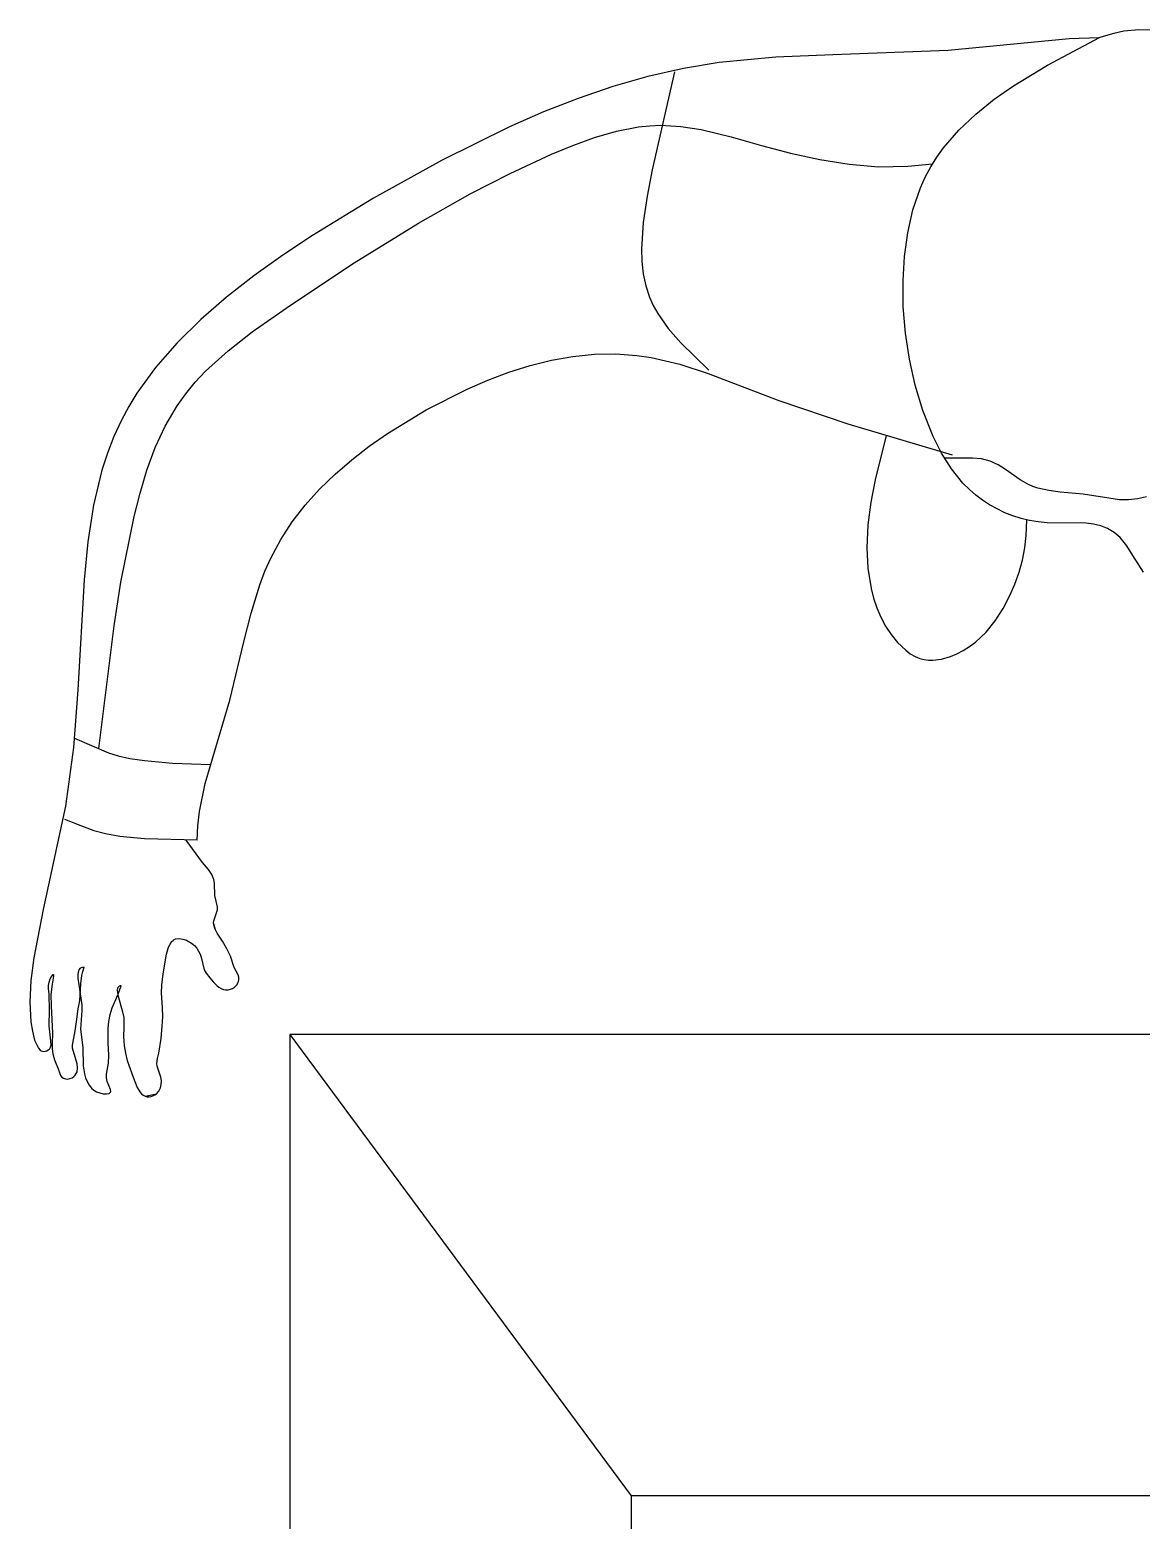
# Model space of a CAD drawing. Header units: metres. Extents: x 151 to 270, y 180 to 223.
# Drawn here: x 171.0509 to 171.3165, y 209.1448 to 209.5009 of the extents above; entities that cross this region are included whole.
import ezdxf

# ---------------------------------------------------------------- set-up
doc = ezdxf.new("R2010")
doc.units = ezdxf.units.M
doc.layers.add('1-AREA DE PRODUCCION', color=7, linetype='Continuous')

msp = doc.modelspace()

# ---------------------------------------------------------------- linework, layer by layer
at = {"layer": '1-AREA DE PRODUCCION', "color": 0, "lineweight": -2}
for p, q in [((171.29929, 209.49877), (171.27032, 209.49601)), ((171.29929, 209.49877), (171.27032, 209.49601)), ((171.29406, 209.49247), (171.30653, 209.49908)), ((171.29406, 209.49247), (171.30653, 209.49908)), ((171.30652, 209.49906), (171.29929, 209.49877)), ((171.30652, 209.49906), (171.29929, 209.49877)), ((171.30992, 209.50008), (171.30625, 209.49902)), ((171.30992, 209.50008), (171.30625, 209.49902)), ((171.31238, 209.5006), (171.30992, 209.50008)), ((171.31238, 209.5006), (171.30992, 209.50008)), ((171.31596, 209.50094), (171.31238, 209.5006)), ((171.31596, 209.50094), (171.31238, 209.5006)), ((171.31958, 209.50088), (171.31596, 209.50094)), ((171.31958, 209.50088), (171.31596, 209.50094)), ((171.2428, 209.49494), (171.22913, 209.49439)), ((171.2428, 209.49494), (171.22913, 209.49439)), ((171.27032, 209.49601), (171.2428, 209.49494)), ((171.27032, 209.49601), (171.2428, 209.49494)), ((171.20706, 209.49168), (171.19858, 209.48975)), ((171.20706, 209.49168), (171.19858, 209.48975)), ((171.21565, 209.49311), (171.20706, 209.49168)), ((171.21565, 209.49311), (171.20706, 209.49168)), ((171.22913, 209.49439), (171.21565, 209.49311)), ((171.22913, 209.49439), (171.21565, 209.49311)), ((171.28595, 209.48755), (171.29406, 209.49247)), ((171.28595, 209.48755), (171.29406, 209.49247)), ((171.19858, 209.48975), (171.1902, 209.48736)), ((171.19858, 209.48975), (171.1902, 209.48736)), ((171.20498, 209.49086), (171.19964, 209.46748)), ((171.20498, 209.49086), (171.19964, 209.46748)), ((171.28133, 209.48433), (171.28595, 209.48755)), ((171.28133, 209.48433), (171.28595, 209.48755)), ((171.18191, 209.48455), (171.17367, 209.48135)), ((171.18191, 209.48455), (171.17367, 209.48135)), ((171.1902, 209.48736), (171.18191, 209.48455)), ((171.1902, 209.48736), (171.18191, 209.48455)), ((171.27694, 209.4808), (171.28133, 209.48433)), ((171.27694, 209.4808), (171.28133, 209.48433)), ((171.17367, 209.48135), (171.1655, 209.47779)), ((171.17367, 209.48135), (171.1655, 209.47779)), ((171.27287, 209.47696), (171.27694, 209.4808)), ((171.27287, 209.47696), (171.27694, 209.4808)), ((171.1655, 209.47779), (171.14925, 209.46974)), ((171.1655, 209.47779), (171.14925, 209.46974)), ((171.1911, 209.47672), (171.19638, 209.47774)), ((171.1911, 209.47672), (171.19638, 209.47774)), ((171.19638, 209.47774), (171.19903, 209.47802)), ((171.19638, 209.47774), (171.19903, 209.47802)), ((171.19903, 209.47802), (171.20168, 209.47813)), ((171.19903, 209.47802), (171.20168, 209.47813)), ((171.20168, 209.47813), (171.20649, 209.47786)), ((171.20168, 209.47813), (171.20649, 209.47786)), ((171.20649, 209.47786), (171.2113, 209.4771)), ((171.20649, 209.47786), (171.2113, 209.4771)), ((171.2113, 209.4771), (171.21852, 209.47536)), ((171.2113, 209.4771), (171.21852, 209.47536)), ((171.26925, 209.47277), (171.27287, 209.47696)), ((171.26925, 209.47277), (171.27287, 209.47696)), ((171.17555, 209.47119), (171.18066, 209.47331)), ((171.17555, 209.47119), (171.18066, 209.47331)), ((171.18066, 209.47331), (171.18585, 209.4752)), ((171.18066, 209.47331), (171.18585, 209.4752)), ((171.18585, 209.4752), (171.1911, 209.47672)), ((171.18585, 209.4752), (171.1911, 209.47672)), ((171.21852, 209.47536), (171.22575, 209.47332)), ((171.21852, 209.47536), (171.22575, 209.47332)), ((171.22575, 209.47332), (171.23271, 209.47148)), ((171.22575, 209.47332), (171.23271, 209.47148)), ((171.14925, 209.46974), (171.13304, 209.46068)), ((171.14925, 209.46974), (171.13304, 209.46068)), ((171.16569, 209.46664), (171.17555, 209.47119)), ((171.16569, 209.46664), (171.17555, 209.47119)), ((171.23271, 209.47148), (171.23968, 209.46995)), ((171.23271, 209.47148), (171.23968, 209.46995)), ((171.23968, 209.46995), (171.24667, 209.46883)), ((171.23968, 209.46995), (171.24667, 209.46883)), ((171.26619, 209.46821), (171.26765, 209.47054)), ((171.26619, 209.46821), (171.26765, 209.47054)), ((171.26765, 209.47054), (171.26925, 209.47277)), ((171.26765, 209.47054), (171.26925, 209.47277)), ((171.15614, 209.46176), (171.16569, 209.46664)), ((171.15614, 209.46176), (171.16569, 209.46664)), ((171.19964, 209.46748), (171.19838, 209.4612)), ((171.19964, 209.46748), (171.19838, 209.4612)), ((171.24667, 209.46883), (171.25368, 209.46824)), ((171.24667, 209.46883), (171.25368, 209.46824)), ((171.25368, 209.46824), (171.26069, 209.46833)), ((171.25368, 209.46824), (171.26069, 209.46833)), ((171.26069, 209.46833), (171.26663, 209.46894)), ((171.26069, 209.46833), (171.26663, 209.46894)), ((171.26489, 209.46576), (171.26619, 209.46821)), ((171.26489, 209.46576), (171.26619, 209.46821)), ((171.26194, 209.45793), (171.26376, 209.46322)), ((171.26194, 209.45793), (171.26376, 209.46322)), ((171.26376, 209.46322), (171.26489, 209.46576)), ((171.26376, 209.46322), (171.26489, 209.46576)), ((171.13304, 209.46068), (171.11844, 209.4518)), ((171.13304, 209.46068), (171.11844, 209.4518)), ((171.14377, 209.45477), (171.15614, 209.46176)), ((171.14377, 209.45477), (171.15614, 209.46176)), ((171.19838, 209.4612), (171.19742, 209.45487)), ((171.19838, 209.4612), (171.19742, 209.45487)), ((171.26069, 209.4524), (171.26194, 209.45793)), ((171.26069, 209.4524), (171.26194, 209.45793)), ((171.12841, 209.44525), (171.14377, 209.45477)), ((171.12841, 209.44525), (171.14377, 209.45477)), ((171.19742, 209.45487), (171.19703, 209.44864)), ((171.19742, 209.45487), (171.19703, 209.44864)), ((171.25992, 209.44676), (171.26069, 209.4524)), ((171.25992, 209.44676), (171.26069, 209.4524)), ((171.11844, 209.4518), (171.11133, 209.44709)), ((171.11844, 209.4518), (171.11133, 209.44709)), ((171.19703, 209.44864), (171.19712, 209.4456)), ((171.19703, 209.44864), (171.19712, 209.4456)), ((171.11133, 209.44709), (171.10444, 209.44218)), ((171.11133, 209.44709), (171.10444, 209.44218)), ((171.11314, 209.43512), (171.12841, 209.44525)), ((171.11314, 209.43512), (171.12841, 209.44525)), ((171.19712, 209.4456), (171.19746, 209.44264)), ((171.19712, 209.4456), (171.19746, 209.44264)), ((171.25957, 209.44108), (171.25992, 209.44676)), ((171.25957, 209.44108), (171.25992, 209.44676)), ((171.10444, 209.44218), (171.09788, 209.43706)), ((171.10444, 209.44218), (171.09788, 209.43706)), ((171.19746, 209.44264), (171.19807, 209.43977)), ((171.19746, 209.44264), (171.19807, 209.43977)), ((171.19807, 209.43977), (171.19899, 209.43702)), ((171.19807, 209.43977), (171.19899, 209.43702)), ((171.25963, 209.43472), (171.25957, 209.44108)), ((171.25963, 209.43472), (171.25957, 209.44108)), ((171.09788, 209.43706), (171.09172, 209.4317)), ((171.09788, 209.43706), (171.09172, 209.4317)), ((171.10404, 209.42877), (171.11314, 209.43512)), ((171.10404, 209.42877), (171.11314, 209.43512)), ((171.19899, 209.43702), (171.19987, 209.43507)), ((171.19899, 209.43702), (171.19987, 209.43507)), ((171.19987, 209.43507), (171.20093, 209.43319)), ((171.19987, 209.43507), (171.20093, 209.43319)), ((171.26013, 209.42844), (171.25963, 209.43472)), ((171.26013, 209.42844), (171.25963, 209.43472)), ((171.09172, 209.4317), (171.08604, 209.42611)), ((171.09172, 209.4317), (171.08604, 209.42611)), ((171.20093, 209.43319), (171.20346, 209.4296)), ((171.20093, 209.43319), (171.20346, 209.4296)), ((171.09824, 209.42424), (171.10404, 209.42877)), ((171.09824, 209.42424), (171.10404, 209.42877)), ((171.20346, 209.4296), (171.20644, 209.42618)), ((171.20346, 209.4296), (171.20644, 209.42618)), ((171.26108, 209.42222), (171.26013, 209.42844)), ((171.26108, 209.42222), (171.26013, 209.42844)), ((171.08604, 209.42611), (171.08093, 209.42025)), ((171.08604, 209.42611), (171.08093, 209.42025)), ((171.09288, 209.41936), (171.09824, 209.42424)), ((171.09288, 209.41936), (171.09824, 209.42424)), ((171.18068, 209.4229), (171.18579, 209.42341)), ((171.18068, 209.4229), (171.18579, 209.42341)), ((171.18579, 209.42341), (171.19089, 209.42351)), ((171.18579, 209.42341), (171.19089, 209.42351)), ((171.19089, 209.42351), (171.19595, 209.42314)), ((171.19089, 209.42351), (171.19595, 209.42314)), ((171.20644, 209.42618), (171.21312, 209.41962)), ((171.20644, 209.42618), (171.21312, 209.41962)), ((171.08093, 209.42025), (171.07647, 209.4141)), ((171.08093, 209.42025), (171.07647, 209.4141)), ((171.16538, 209.41914), (171.17046, 209.42073)), ((171.16538, 209.41914), (171.17046, 209.42073)), ((171.17046, 209.42073), (171.17556, 209.42199)), ((171.17046, 209.42073), (171.17556, 209.42199)), ((171.17556, 209.42199), (171.18068, 209.4229)), ((171.17556, 209.42199), (171.18068, 209.4229)), ((171.19595, 209.42314), (171.19939, 209.42262)), ((171.19595, 209.42314), (171.19939, 209.42262)), ((171.19939, 209.42262), (171.20622, 209.42102)), ((171.19939, 209.42262), (171.20622, 209.42102)), ((171.20622, 209.42102), (171.213, 209.41884)), ((171.20622, 209.42102), (171.213, 209.41884)), ((171.26249, 209.41607), (171.26108, 209.42222)), ((171.26249, 209.41607), (171.26108, 209.42222)), ((171.08812, 209.414), (171.09041, 209.41675)), ((171.08812, 209.414), (171.09041, 209.41675)), ((171.09041, 209.41675), (171.09288, 209.41936)), ((171.09041, 209.41675), (171.09288, 209.41936)), ((171.15536, 209.4151), (171.16035, 209.41725)), ((171.15536, 209.4151), (171.16035, 209.41725)), ((171.16035, 209.41725), (171.16538, 209.41914)), ((171.16035, 209.41725), (171.16538, 209.41914)), ((171.213, 209.41884), (171.22986, 209.41239)), ((171.213, 209.41884), (171.22986, 209.41239)), ((171.07647, 209.4141), (171.07452, 209.41093)), ((171.07647, 209.4141), (171.07452, 209.41093)), ((171.08604, 209.41111), (171.08812, 209.414)), ((171.08604, 209.41111), (171.08812, 209.414)), ((171.14561, 209.41013), (171.15536, 209.4151)), ((171.14561, 209.41013), (171.15536, 209.4151)), ((171.26434, 209.40998), (171.26249, 209.41607)), ((171.26434, 209.40998), (171.26249, 209.41607)), ((171.07452, 209.41093), (171.07275, 209.40767)), ((171.07452, 209.41093), (171.07275, 209.40767)), ((171.0832, 209.40627), (171.08604, 209.41111)), ((171.0832, 209.40627), (171.08604, 209.41111)), ((171.13639, 209.40451), (171.14561, 209.41013)), ((171.13639, 209.40451), (171.14561, 209.41013)), ((171.22986, 209.41239), (171.24641, 209.40676)), ((171.22986, 209.41239), (171.24641, 209.40676)), ((171.2668, 209.40373), (171.26434, 209.40998)), ((171.2668, 209.40373), (171.26434, 209.40998)), ((171.07275, 209.40767), (171.07096, 209.40379)), ((171.07275, 209.40767), (171.07096, 209.40379)), ((171.08084, 209.40112), (171.0832, 209.40627)), ((171.08084, 209.40112), (171.0832, 209.40627)), ((171.24641, 209.40676), (171.27134, 209.39936)), ((171.24641, 209.40676), (171.27134, 209.39936)), ((171.07096, 209.40379), (171.06941, 209.39982)), ((171.07096, 209.40379), (171.06941, 209.39982)), ((171.132, 209.40145), (171.13639, 209.40451)), ((171.132, 209.40145), (171.13639, 209.40451)), ((171.25552, 209.404), (171.25292, 209.39342)), ((171.25552, 209.404), (171.25292, 209.39342)), ((171.2688, 209.39975), (171.2668, 209.40373)), ((171.2688, 209.39975), (171.2668, 209.40373)), ((171.06941, 209.39982), (171.0681, 209.39574)), ((171.06941, 209.39982), (171.0681, 209.39574)), ((171.07886, 209.39575), (171.08084, 209.40112)), ((171.07886, 209.39575), (171.08084, 209.40112)), ((171.12781, 209.39821), (171.132, 209.40145)), ((171.12781, 209.39821), (171.132, 209.40145)), ((171.27114, 209.39601), (171.2688, 209.39975)), ((171.27114, 209.39601), (171.2688, 209.39975)), ((171.27617, 209.39858), (171.26948, 209.39859)), ((171.27617, 209.39858), (171.26948, 209.39859)), ((171.27834, 209.39839), (171.27617, 209.39858)), ((171.27834, 209.39839), (171.27617, 209.39858)), ((171.2804, 209.39789), (171.27834, 209.39839)), ((171.2804, 209.39789), (171.27834, 209.39839)), ((171.0681, 209.39574), (171.06608, 209.38732)), ((171.0681, 209.39574), (171.06608, 209.38732)), ((171.07722, 209.39023), (171.07886, 209.39575)), ((171.07722, 209.39023), (171.07886, 209.39575)), ((171.12384, 209.39478), (171.12781, 209.39821)), ((171.12384, 209.39478), (171.12781, 209.39821)), ((171.27389, 209.39262), (171.27114, 209.39601)), ((171.27389, 209.39262), (171.27114, 209.39601)), ((171.28227, 209.39703), (171.2804, 209.39789)), ((171.28227, 209.39703), (171.2804, 209.39789)), ((171.28405, 209.39589), (171.28227, 209.39703)), ((171.28405, 209.39589), (171.28227, 209.39703)), ((171.28754, 209.39341), (171.28405, 209.39589)), ((171.28754, 209.39341), (171.28405, 209.39589)), ((171.12012, 209.39116), (171.12384, 209.39478)), ((171.12012, 209.39116), (171.12384, 209.39478)), ((171.25292, 209.39342), (171.25187, 209.38807)), ((171.25292, 209.39342), (171.25187, 209.38807)), ((171.27543, 209.39107), (171.27389, 209.39262)), ((171.27543, 209.39107), (171.27389, 209.39262)), ((171.28936, 209.39235), (171.28754, 209.39341)), ((171.28936, 209.39235), (171.28754, 209.39341)), ((171.29057, 209.39182), (171.28936, 209.39235)), ((171.29057, 209.39182), (171.28936, 209.39235)), ((171.29182, 209.3914), (171.29057, 209.39182)), ((171.29182, 209.3914), (171.29057, 209.39182)), ((171.29442, 209.39083), (171.29182, 209.3914)), ((171.29442, 209.39083), (171.29182, 209.3914)), ((171.0758, 209.38464), (171.07722, 209.39023)), ((171.0758, 209.38464), (171.07722, 209.39023)), ((171.11669, 209.38735), (171.12012, 209.39116)), ((171.11669, 209.38735), (171.12012, 209.39116)), ((171.25187, 209.38807), (171.25115, 209.38267)), ((171.25187, 209.38807), (171.25115, 209.38267)), ((171.27695, 209.38975), (171.27543, 209.39107)), ((171.27695, 209.38975), (171.27543, 209.39107)), ((171.27856, 209.38853), (171.27695, 209.38975)), ((171.27856, 209.38853), (171.27695, 209.38975)), ((171.28026, 209.38743), (171.27856, 209.38853)), ((171.28026, 209.38743), (171.27856, 209.38853)), ((171.29711, 209.3905), (171.29442, 209.39083)), ((171.29711, 209.3905), (171.29442, 209.39083)), ((171.3026, 209.38996), (171.29711, 209.3905)), ((171.3026, 209.38996), (171.29711, 209.3905)), ((171.3113, 209.38866), (171.3026, 209.38996)), ((171.3113, 209.38866), (171.3026, 209.38996)), ((171.31344, 209.38864), (171.3113, 209.38866)), ((171.31344, 209.38864), (171.3113, 209.38866)), ((171.31562, 209.38888), (171.31344, 209.38864)), ((171.31562, 209.38888), (171.31344, 209.38864)), ((171.3178, 209.38933), (171.31562, 209.38888)), ((171.3178, 209.38933), (171.31562, 209.38888)), ((171.06608, 209.38732), (171.06472, 209.37856)), ((171.06608, 209.38732), (171.06472, 209.37856)), ((171.07265, 209.369), (171.0758, 209.38464)), ((171.07265, 209.369), (171.0758, 209.38464)), ((171.11358, 209.38334), (171.11669, 209.38735)), ((171.11358, 209.38334), (171.11669, 209.38735)), ((171.28389, 209.38556), (171.28026, 209.38743)), ((171.28389, 209.38556), (171.28026, 209.38743)), ((171.28581, 209.38482), (171.28389, 209.38556)), ((171.28581, 209.38482), (171.28389, 209.38556)), ((171.28778, 209.3842), (171.28581, 209.38482)), ((171.28778, 209.3842), (171.28581, 209.38482)), ((171.28981, 209.38371), (171.28778, 209.3842)), ((171.28981, 209.38371), (171.28778, 209.3842)), ((171.11083, 209.37913), (171.11358, 209.38334)), ((171.11083, 209.37913), (171.11358, 209.38334)), ((171.25115, 209.38267), (171.25089, 209.37717)), ((171.25115, 209.38267), (171.25089, 209.37717)), ((171.28902, 209.38008), (171.28914, 209.38385)), ((171.28902, 209.38008), (171.28914, 209.38385)), ((171.29188, 209.38337), (171.28981, 209.38371)), ((171.29188, 209.38337), (171.28981, 209.38371)), ((171.29399, 209.38317), (171.29188, 209.38337)), ((171.29399, 209.38317), (171.29188, 209.38337)), ((171.30335, 209.38305), (171.29399, 209.38317)), ((171.30335, 209.38305), (171.29399, 209.38317)), ((171.30513, 209.38283), (171.30335, 209.38305)), ((171.30513, 209.38283), (171.30335, 209.38305)), ((171.30684, 209.38242), (171.30513, 209.38283)), ((171.30684, 209.38242), (171.30513, 209.38283)), ((171.30847, 209.38179), (171.30684, 209.38242)), ((171.30847, 209.38179), (171.30684, 209.38242)), ((171.31001, 209.38086), (171.30847, 209.38179)), ((171.31001, 209.38086), (171.30847, 209.38179)), ((171.31144, 209.37961), (171.31001, 209.38086)), ((171.31144, 209.37961), (171.31001, 209.38086)), ((171.06472, 209.37856), (171.06383, 209.36949)), ((171.06472, 209.37856), (171.06383, 209.36949)), ((171.10846, 209.37471), (171.11083, 209.37913)), ((171.10846, 209.37471), (171.11083, 209.37913)), ((171.25089, 209.37717), (171.25114, 209.3723)), ((171.25089, 209.37717), (171.25114, 209.3723)), ((171.2881, 209.37422), (171.28868, 209.37714)), ((171.2881, 209.37422), (171.28868, 209.37714)), ((171.28868, 209.37714), (171.28902, 209.38008)), ((171.28868, 209.37714), (171.28902, 209.38008)), ((171.31303, 209.37762), (171.31144, 209.37961)), ((171.31303, 209.37762), (171.31144, 209.37961)), ((171.31446, 209.37537), (171.31303, 209.37762)), ((171.31446, 209.37537), (171.31303, 209.37762)), ((171.10706, 209.37155), (171.10846, 209.37471)), ((171.10706, 209.37155), (171.10846, 209.37471)), ((171.2873, 209.37134), (171.2881, 209.37422)), ((171.2873, 209.37134), (171.2881, 209.37422)), ((171.31703, 209.37132), (171.31446, 209.37537)), ((171.31703, 209.37132), (171.31446, 209.37537)), ((171.10583, 209.3683), (171.10706, 209.37155)), ((171.10583, 209.3683), (171.10706, 209.37155)), ((171.25114, 209.3723), (171.25192, 209.36747)), ((171.25114, 209.3723), (171.25192, 209.36747)), ((171.28629, 209.36851), (171.2873, 209.37134)), ((171.28629, 209.36851), (171.2873, 209.37134)), ((171.06383, 209.36949), (171.06237, 209.3432)), ((171.06383, 209.36949), (171.06237, 209.3432)), ((171.07102, 209.35856), (171.07265, 209.369)), ((171.07102, 209.35856), (171.07265, 209.369)), ((171.10377, 209.36158), (171.10583, 209.3683)), ((171.10377, 209.36158), (171.10583, 209.3683)), ((171.25192, 209.36747), (171.25253, 209.36511)), ((171.25192, 209.36747), (171.25253, 209.36511)), ((171.28509, 209.36575), (171.28629, 209.36851)), ((171.28509, 209.36575), (171.28629, 209.36851)), ((171.25253, 209.36511), (171.2533, 209.36282)), ((171.25253, 209.36511), (171.2533, 209.36282)), ((171.2533, 209.36282), (171.25426, 209.3606)), ((171.2533, 209.36282), (171.25426, 209.3606)), ((171.28349, 209.36264), (171.28509, 209.36575)), ((171.28349, 209.36264), (171.28509, 209.36575)), ((171.10204, 209.35468), (171.10377, 209.36158)), ((171.10204, 209.35468), (171.10377, 209.36158)), ((171.25426, 209.3606), (171.25539, 209.35847)), ((171.25426, 209.3606), (171.25539, 209.35847)), ((171.27942, 209.357), (171.28161, 209.3597)), ((171.27942, 209.357), (171.28161, 209.3597)), ((171.28161, 209.3597), (171.28349, 209.36264)), ((171.28161, 209.3597), (171.28349, 209.36264)), ((171.06737, 209.32922), (171.07102, 209.35856)), ((171.06737, 209.32922), (171.07102, 209.35856)), ((171.25539, 209.35847), (171.25673, 209.35645)), ((171.25539, 209.35847), (171.25673, 209.35645)), ((171.25673, 209.35645), (171.25827, 209.35457)), ((171.25673, 209.35645), (171.25827, 209.35457)), ((171.27688, 209.35461), (171.27942, 209.357)), ((171.27688, 209.35461), (171.27942, 209.357)), ((171.09863, 209.34073), (171.10204, 209.35468)), ((171.09863, 209.34073), (171.10204, 209.35468)), ((171.25827, 209.35457), (171.26022, 209.35268)), ((171.25827, 209.35457), (171.26022, 209.35268)), ((171.26022, 209.35268), (171.26129, 209.35187)), ((171.26022, 209.35268), (171.26129, 209.35187)), ((171.27246, 209.35185), (171.27394, 209.35261)), ((171.27246, 209.35185), (171.27394, 209.35261)), ((171.27394, 209.35261), (171.27546, 209.35356)), ((171.27394, 209.35261), (171.27546, 209.35356)), ((171.27546, 209.35356), (171.27688, 209.35461)), ((171.27546, 209.35356), (171.27688, 209.35461)), ((171.26129, 209.35187), (171.26243, 209.35121)), ((171.26129, 209.35187), (171.26243, 209.35121)), ((171.26243, 209.35121), (171.26362, 209.35073)), ((171.26243, 209.35121), (171.26362, 209.35073)), ((171.26362, 209.35073), (171.26461, 209.35048)), ((171.26362, 209.35073), (171.26461, 209.35048)), ((171.26461, 209.35048), (171.26563, 209.35035)), ((171.26461, 209.35048), (171.26563, 209.35035)), ((171.26563, 209.35035), (171.26668, 209.35033)), ((171.26563, 209.35035), (171.26668, 209.35033)), ((171.26668, 209.35033), (171.2688, 209.3506)), ((171.26668, 209.35033), (171.2688, 209.3506)), ((171.2688, 209.3506), (171.27091, 209.35121)), ((171.2688, 209.3506), (171.27091, 209.35121)), ((171.27091, 209.35121), (171.27246, 209.35185)), ((171.27091, 209.35121), (171.27246, 209.35185)), ((171.06237, 209.3432), (171.06131, 209.32946)), ((171.06237, 209.3432), (171.06131, 209.32946)), ((171.09277, 209.32087), (171.09863, 209.34073)), ((171.09277, 209.32087), (171.09863, 209.34073)), ((171.06154, 209.33171), (171.06964, 209.32822)), ((171.06154, 209.33171), (171.06964, 209.32822)), ((171.06131, 209.32946), (171.05941, 209.31545)), ((171.06131, 209.32946), (171.05941, 209.31545)), ((171.06964, 209.32822), (171.07198, 209.3275)), ((171.06964, 209.32822), (171.07198, 209.3275)), ((171.07198, 209.3275), (171.0748, 209.32686)), ((171.07198, 209.3275), (171.0748, 209.32686)), ((171.0748, 209.32686), (171.07824, 209.32632)), ((171.0748, 209.32686), (171.07824, 209.32632)), ((171.07824, 209.32632), (171.08495, 209.32573)), ((171.07824, 209.32632), (171.08495, 209.32573)), ((171.08495, 209.32573), (171.09401, 209.32543)), ((171.08495, 209.32573), (171.09401, 209.32543)), ((171.09142, 209.31418), (171.09277, 209.32087)), ((171.09142, 209.31418), (171.09277, 209.32087)), ((171.05941, 209.31545), (171.05405, 209.29077)), ((171.05941, 209.31545), (171.05405, 209.29077)), ((171.09101, 209.31077), (171.09142, 209.31418)), ((171.09101, 209.31077), (171.09142, 209.31418)), ((171.05915, 209.31235), (171.06382, 209.31047)), ((171.05915, 209.31235), (171.06382, 209.31047)), ((171.06382, 209.31047), (171.06617, 209.30963)), ((171.06382, 209.31047), (171.06617, 209.30963)), ((171.06617, 209.30963), (171.06892, 209.30889)), ((171.06617, 209.30963), (171.06892, 209.30889)), ((171.09083, 209.30732), (171.09101, 209.31077)), ((171.09083, 209.30732), (171.09101, 209.31077)), ((171.06892, 209.30889), (171.07236, 209.3083)), ((171.06892, 209.30889), (171.07236, 209.3083)), ((171.07236, 209.3083), (171.07824, 209.30774)), ((171.07236, 209.3083), (171.07824, 209.30774)), ((171.07824, 209.30774), (171.09093, 209.30741)), ((171.07824, 209.30774), (171.09093, 209.30741)), ((171.09212, 209.30195), (171.08823, 209.30735)), ((171.09212, 209.30195), (171.08823, 209.30735)), ((171.09357, 209.30033), (171.09212, 209.30195)), ((171.09357, 209.30033), (171.09212, 209.30195)), ((171.09439, 209.29913), (171.09357, 209.30033)), ((171.09439, 209.29913), (171.09357, 209.30033)), ((171.09486, 209.29789), (171.09439, 209.29913)), ((171.09486, 209.29789), (171.09439, 209.29913)), ((171.09501, 209.29701), (171.09486, 209.29789)), ((171.09501, 209.29701), (171.09486, 209.29789)), ((171.09512, 209.2941), (171.09501, 209.29701)), ((171.09512, 209.2941), (171.09501, 209.29701)), ((171.09572, 209.29136), (171.09512, 209.2941)), ((171.09572, 209.29136), (171.09512, 209.2941)), ((171.05405, 209.29077), (171.0518, 209.27918)), ((171.05405, 209.29077), (171.0518, 209.27918)), ((171.09478, 209.28754), (171.09482, 209.28804)), ((171.09478, 209.28754), (171.09482, 209.28804)), ((171.09482, 209.28804), (171.09571, 209.2907)), ((171.09482, 209.28804), (171.09571, 209.2907)), ((171.09571, 209.2907), (171.09572, 209.29136)), ((171.09571, 209.2907), (171.09572, 209.29136)), ((171.09483, 209.28705), (171.09478, 209.28754)), ((171.09483, 209.28705), (171.09478, 209.28754)), ((171.09522, 209.28587), (171.09482, 209.28731)), ((171.09522, 209.28587), (171.09482, 209.28731)), ((171.09513, 209.28606), (171.09483, 209.28705)), ((171.09513, 209.28606), (171.09483, 209.28705)), ((171.09565, 209.28508), (171.09513, 209.28606)), ((171.09565, 209.28508), (171.09513, 209.28606)), ((171.09688, 209.28318), (171.09565, 209.28508)), ((171.09688, 209.28318), (171.09565, 209.28508)), ((171.0835, 209.28007), (171.08401, 209.28175)), ((171.0835, 209.28007), (171.08401, 209.28175)), ((171.08401, 209.28175), (171.08437, 209.2825)), ((171.08401, 209.28175), (171.08437, 209.2825)), ((171.08437, 209.2825), (171.08483, 209.28312)), ((171.08437, 209.2825), (171.08483, 209.28312)), ((171.08483, 209.28312), (171.0851, 209.28337)), ((171.08483, 209.28312), (171.0851, 209.28337)), ((171.0851, 209.28337), (171.0854, 209.28356)), ((171.0851, 209.28337), (171.0854, 209.28356)), ((171.0854, 209.28356), (171.08576, 209.2837)), ((171.0854, 209.28356), (171.08576, 209.2837)), ((171.08576, 209.2837), (171.08656, 209.28381)), ((171.08576, 209.2837), (171.08656, 209.28381)), ((171.08656, 209.28381), (171.08744, 209.28369)), ((171.08656, 209.28381), (171.08744, 209.28369)), ((171.08744, 209.28369), (171.08832, 209.2834)), ((171.08744, 209.28369), (171.08832, 209.2834)), ((171.08832, 209.2834), (171.08954, 209.28271)), ((171.08832, 209.2834), (171.08954, 209.28271)), ((171.08954, 209.28271), (171.0902, 209.28215)), ((171.08954, 209.28271), (171.0902, 209.28215)), ((171.0902, 209.28215), (171.09075, 209.28152)), ((171.0902, 209.28215), (171.09075, 209.28152)), ((171.09075, 209.28152), (171.09119, 209.28083)), ((171.09075, 209.28152), (171.09119, 209.28083)), ((171.09785, 209.28153), (171.09688, 209.28318)), ((171.09785, 209.28153), (171.09688, 209.28318)), ((171.0988, 209.2796), (171.09785, 209.28153)), ((171.0988, 209.2796), (171.09785, 209.28153)), ((171.0518, 209.27918), (171.05111, 209.27375)), ((171.0518, 209.27918), (171.05111, 209.27375)), ((171.08274, 209.27536), (171.0835, 209.28007)), ((171.08274, 209.27536), (171.0835, 209.28007)), ((171.09119, 209.28083), (171.09154, 209.28009)), ((171.09119, 209.28083), (171.09154, 209.28009)), ((171.09154, 209.28009), (171.0918, 209.27932)), ((171.09154, 209.28009), (171.0918, 209.27932)), ((171.0918, 209.27932), (171.09257, 209.27634)), ((171.0918, 209.27932), (171.09257, 209.27634)), ((171.09974, 209.27691), (171.0988, 209.2796)), ((171.09974, 209.27691), (171.0988, 209.2796)), ((171.05111, 209.27375), (171.05086, 209.26863)), ((171.05111, 209.27375), (171.05086, 209.26863)), ((171.05546, 209.27337), (171.05575, 209.27417)), ((171.05546, 209.27337), (171.05575, 209.27417)), ((171.05575, 209.27417), (171.05611, 209.27483)), ((171.05575, 209.27417), (171.05611, 209.27483)), ((171.05611, 209.27483), (171.05644, 209.27521)), ((171.05611, 209.27483), (171.05644, 209.27521)), ((171.05655, 209.27482), (171.05622, 209.27287)), ((171.05655, 209.27482), (171.05622, 209.27287)), ((171.05644, 209.27521), (171.05645, 209.27522)), ((171.05644, 209.27521), (171.05645, 209.27522)), ((171.05645, 209.27522), (171.05647, 209.27522)), ((171.05645, 209.27522), (171.05647, 209.27522)), ((171.05647, 209.27522), (171.05649, 209.27521)), ((171.05647, 209.27522), (171.05649, 209.27521)), ((171.05649, 209.27521), (171.0565, 209.2752)), ((171.05649, 209.27521), (171.0565, 209.2752)), ((171.0565, 209.2752), (171.05652, 209.27519)), ((171.0565, 209.2752), (171.05652, 209.27519)), ((171.05652, 209.27519), (171.05653, 209.27515)), ((171.05652, 209.27519), (171.05653, 209.27515)), ((171.05653, 209.27515), (171.05655, 209.27482)), ((171.05653, 209.27515), (171.05655, 209.27482)), ((171.06231, 209.27531), (171.0623, 209.27437)), ((171.06231, 209.27531), (171.0623, 209.27437)), ((171.0623, 209.27437), (171.06327, 209.26798)), ((171.0623, 209.27437), (171.06327, 209.26798)), ((171.06248, 209.27607), (171.06231, 209.27531)), ((171.06248, 209.27607), (171.06231, 209.27531)), ((171.06264, 209.27638), (171.06248, 209.27607)), ((171.06264, 209.27638), (171.06248, 209.27607)), ((171.06285, 209.27662), (171.06264, 209.27638)), ((171.06285, 209.27662), (171.06264, 209.27638)), ((171.06313, 209.2768), (171.06285, 209.27662)), ((171.06313, 209.2768), (171.06285, 209.27662)), ((171.06306, 209.27296), (171.06328, 209.27497)), ((171.06306, 209.27296), (171.06328, 209.27497)), ((171.06347, 209.27691), (171.06313, 209.2768)), ((171.06347, 209.27691), (171.06313, 209.2768)), ((171.06328, 209.27497), (171.06352, 209.27596)), ((171.06328, 209.27497), (171.06352, 209.27596)), ((171.06388, 209.27693), (171.06347, 209.27691)), ((171.06388, 209.27693), (171.06347, 209.27691)), ((171.06352, 209.27596), (171.06388, 209.27693)), ((171.06352, 209.27596), (171.06388, 209.27693)), ((171.08239, 209.27266), (171.08274, 209.27536)), ((171.08239, 209.27266), (171.08274, 209.27536)), ((171.09257, 209.27634), (171.09301, 209.27553)), ((171.09257, 209.27634), (171.09301, 209.27553)), ((171.09301, 209.27553), (171.09386, 209.27441)), ((171.09301, 209.27553), (171.09386, 209.27441)), ((171.09386, 209.27441), (171.09467, 209.27348)), ((171.09386, 209.27441), (171.09467, 209.27348)), ((171.10063, 209.27515), (171.09974, 209.27691)), ((171.10063, 209.27515), (171.09974, 209.27691)), ((171.10081, 209.27456), (171.10063, 209.27515)), ((171.10081, 209.27456), (171.10063, 209.27515)), ((171.10076, 209.27358), (171.10084, 209.27397)), ((171.10076, 209.27358), (171.10084, 209.27397)), ((171.10084, 209.27397), (171.10081, 209.27456)), ((171.10084, 209.27397), (171.10081, 209.27456)), ((171.05535, 209.27262), (171.05546, 209.27337)), ((171.05535, 209.27262), (171.05546, 209.27337)), ((171.05535, 209.2719), (171.05535, 209.27262)), ((171.05535, 209.2719), (171.05535, 209.27262)), ((171.0555, 209.27049), (171.05535, 209.2719)), ((171.0555, 209.27049), (171.05535, 209.2719)), ((171.05559, 209.26667), (171.0555, 209.27049)), ((171.05559, 209.26667), (171.0555, 209.27049)), ((171.05622, 209.27287), (171.0559, 209.27043)), ((171.05622, 209.27287), (171.0559, 209.27043)), ((171.0559, 209.27043), (171.05594, 209.26772)), ((171.0559, 209.27043), (171.05594, 209.26772)), ((171.06279, 209.2689), (171.06306, 209.27296)), ((171.06279, 209.2689), (171.06306, 209.27296)), ((171.07058, 209.26726), (171.07198, 209.27048)), ((171.07058, 209.26726), (171.07198, 209.27048)), ((171.07182, 209.27192), (171.07175, 209.2714)), ((171.07182, 209.27192), (171.07175, 209.2714)), ((171.07175, 209.2714), (171.07196, 209.27002)), ((171.07175, 209.2714), (171.07196, 209.27002)), ((171.07191, 209.27212), (171.07182, 209.27192)), ((171.07191, 209.27212), (171.07182, 209.27192)), ((171.07204, 209.27229), (171.07191, 209.27212)), ((171.07204, 209.27229), (171.07191, 209.27212)), ((171.07198, 209.27048), (171.07273, 209.2725)), ((171.07198, 209.27048), (171.07273, 209.2725)), ((171.07222, 209.27241), (171.07204, 209.27229)), ((171.07222, 209.27241), (171.07204, 209.27229)), ((171.07245, 209.27248), (171.07222, 209.27241)), ((171.07245, 209.27248), (171.07222, 209.27241)), ((171.07273, 209.2725), (171.07245, 209.27248)), ((171.07273, 209.2725), (171.07245, 209.27248)), ((171.0823, 209.27083), (171.08239, 209.27266)), ((171.0823, 209.27083), (171.08239, 209.27266)), ((171.08257, 209.26729), (171.0823, 209.27083)), ((171.08257, 209.26729), (171.0823, 209.27083)), ((171.09467, 209.27348), (171.09556, 209.27258)), ((171.09467, 209.27348), (171.09556, 209.27258)), ((171.09556, 209.27258), (171.09604, 209.27219)), ((171.09556, 209.27258), (171.09604, 209.27219)), ((171.09604, 209.27219), (171.09657, 209.27187)), ((171.09604, 209.27219), (171.09657, 209.27187)), ((171.09657, 209.27187), (171.09713, 209.27166)), ((171.09657, 209.27187), (171.09713, 209.27166)), ((171.09713, 209.27166), (171.09767, 209.27157)), ((171.09713, 209.27166), (171.09767, 209.27157)), ((171.09767, 209.27157), (171.09823, 209.27158)), ((171.09767, 209.27157), (171.09823, 209.27158)), ((171.09823, 209.27158), (171.09879, 209.2717)), ((171.09823, 209.27158), (171.09879, 209.2717)), ((171.09879, 209.2717), (171.09932, 209.27191)), ((171.09879, 209.2717), (171.09932, 209.27191)), ((171.09932, 209.27191), (171.09981, 209.27222)), ((171.09932, 209.27191), (171.09981, 209.27222)), ((171.09981, 209.27222), (171.1004, 209.27284)), ((171.09981, 209.27222), (171.1004, 209.27284)), ((171.1004, 209.27284), (171.10061, 209.2732)), ((171.1004, 209.27284), (171.10061, 209.2732)), ((171.10061, 209.2732), (171.10076, 209.27358)), ((171.10061, 209.2732), (171.10076, 209.27358)), ((171.05086, 209.26863), (171.05112, 209.26387)), ((171.05086, 209.26863), (171.05112, 209.26387)), ((171.05551, 209.26299), (171.05559, 209.26667)), ((171.05551, 209.26299), (171.05559, 209.26667)), ((171.05594, 209.26772), (171.0563, 209.26121)), ((171.05594, 209.26772), (171.0563, 209.26121)), ((171.06202, 209.26391), (171.06242, 209.267)), ((171.06202, 209.26391), (171.06242, 209.267)), ((171.06242, 209.267), (171.06279, 209.2689)), ((171.06242, 209.267), (171.06279, 209.2689)), ((171.06331, 209.26664), (171.06298, 209.26212)), ((171.06331, 209.26664), (171.06298, 209.26212)), ((171.06327, 209.26798), (171.06331, 209.26664)), ((171.06327, 209.26798), (171.06331, 209.26664)), ((171.07008, 209.26566), (171.07058, 209.26726)), ((171.07008, 209.26566), (171.07058, 209.26726)), ((171.07196, 209.27002), (171.07305, 209.2663)), ((171.07196, 209.27002), (171.07305, 209.2663)), ((171.08263, 209.26508), (171.08257, 209.26729)), ((171.08263, 209.26508), (171.08257, 209.26729)), ((171.05112, 209.26387), (171.05148, 209.26164)), ((171.05112, 209.26387), (171.05148, 209.26164)), ((171.06163, 209.26124), (171.06202, 209.26391)), ((171.06163, 209.26124), (171.06202, 209.26391)), ((171.06957, 209.26231), (171.06975, 209.264)), ((171.06957, 209.26231), (171.06975, 209.264)), ((171.06975, 209.264), (171.07008, 209.26566)), ((171.06975, 209.264), (171.07008, 209.26566)), ((171.07305, 209.2663), (171.07331, 209.26491)), ((171.07305, 209.2663), (171.07331, 209.26491)), ((171.07331, 209.26491), (171.07337, 209.26257)), ((171.07331, 209.26491), (171.07337, 209.26257)), ((171.08252, 209.26287), (171.08263, 209.26508)), ((171.08252, 209.26287), (171.08263, 209.26508)), ((171.05148, 209.26164), (171.052, 209.25951)), ((171.05148, 209.26164), (171.052, 209.25951)), ((171.052, 209.25951), (171.05262, 209.25822)), ((171.052, 209.25951), (171.05262, 209.25822)), ((171.05578, 209.26008), (171.05551, 209.26299)), ((171.05578, 209.26008), (171.05551, 209.26299)), ((171.05591, 209.2592), (171.05578, 209.26008)), ((171.05591, 209.2592), (171.05578, 209.26008)), ((171.0563, 209.26121), (171.0562, 209.25866)), ((171.0563, 209.26121), (171.0562, 209.25866)), ((171.06104, 209.2583), (171.06163, 209.26124)), ((171.06104, 209.2583), (171.06163, 209.26124)), ((171.06298, 209.26212), (171.06355, 209.25781)), ((171.06298, 209.26212), (171.06355, 209.25781)), ((171.06957, 209.25887), (171.06957, 209.26231)), ((171.06957, 209.25887), (171.06957, 209.26231)), ((171.07337, 209.26257), (171.07326, 209.26042)), ((171.07337, 209.26257), (171.07326, 209.26042)), ((171.07326, 209.26042), (171.07341, 209.25814)), ((171.07326, 209.26042), (171.07341, 209.25814)), ((171.08166, 209.25642), (171.08223, 209.25994)), ((171.08166, 209.25642), (171.08223, 209.25994)), ((171.08223, 209.25994), (171.08252, 209.26287)), ((171.08223, 209.25994), (171.08252, 209.26287)), ((171.513, 209.26091), (171.113, 209.26091)), ((171.113, 209.26091), (171.113, 208.66091)), ((171.05262, 209.25822), (171.05295, 209.25761)), ((171.05262, 209.25822), (171.05295, 209.25761)), ((171.05295, 209.25761), (171.05336, 209.25714)), ((171.05295, 209.25761), (171.05336, 209.25714)), ((171.05336, 209.25714), (171.0536, 209.25698)), ((171.05336, 209.25714), (171.0536, 209.25698)), ((171.0536, 209.25698), (171.05388, 209.25687)), ((171.0536, 209.25698), (171.05388, 209.25687)), ((171.05388, 209.25687), (171.05422, 209.25684)), ((171.05388, 209.25687), (171.05422, 209.25684)), ((171.05422, 209.25684), (171.05459, 209.25689)), ((171.05422, 209.25684), (171.05459, 209.25689)), ((171.05459, 209.25689), (171.05495, 209.257)), ((171.05459, 209.25689), (171.05495, 209.257)), ((171.05495, 209.257), (171.05528, 209.25718)), ((171.05495, 209.257), (171.05528, 209.25718)), ((171.05528, 209.25718), (171.05555, 209.2574)), ((171.05528, 209.25718), (171.05555, 209.2574)), ((171.05555, 209.2574), (171.05582, 209.25784)), ((171.05555, 209.2574), (171.05582, 209.25784)), ((171.05582, 209.25784), (171.05594, 209.25835)), ((171.05582, 209.25784), (171.05594, 209.25835)), ((171.05594, 209.25835), (171.05591, 209.2592)), ((171.05594, 209.25835), (171.05591, 209.2592)), ((171.0562, 209.25866), (171.05621, 209.25743)), ((171.0562, 209.25866), (171.05621, 209.25743)), ((171.05621, 209.25743), (171.05636, 209.25625)), ((171.05621, 209.25743), (171.05636, 209.25625)), ((171.05636, 209.25625), (171.05678, 209.25486)), ((171.05636, 209.25625), (171.05678, 209.25486)), ((171.06105, 209.25758), (171.06104, 209.2583)), ((171.06105, 209.25758), (171.06104, 209.2583)), ((171.06219, 209.25385), (171.06105, 209.25758)), ((171.06219, 209.25385), (171.06105, 209.25758)), ((171.06355, 209.25781), (171.06362, 209.25341)), ((171.06355, 209.25781), (171.06362, 209.25341)), ((171.06974, 209.25592), (171.06957, 209.25887)), ((171.06974, 209.25592), (171.06957, 209.25887)), ((171.07341, 209.25814), (171.07371, 209.25638)), ((171.07341, 209.25814), (171.07371, 209.25638)), ((171.07371, 209.25638), (171.07413, 209.25467)), ((171.07371, 209.25638), (171.07413, 209.25467)), ((171.08137, 209.25517), (171.08166, 209.25642)), ((171.08137, 209.25517), (171.08166, 209.25642)), ((171.05678, 209.25486), (171.05762, 209.25268)), ((171.05678, 209.25486), (171.05762, 209.25268)), ((171.05762, 209.25268), (171.058, 209.2516)), ((171.05762, 209.25268), (171.058, 209.2516)), ((171.06214, 209.25197), (171.06229, 209.25288)), ((171.06214, 209.25197), (171.06229, 209.25288)), ((171.06229, 209.25288), (171.06219, 209.25385)), ((171.06229, 209.25288), (171.06219, 209.25385)), ((171.06362, 209.25341), (171.06393, 209.25147)), ((171.06362, 209.25341), (171.06393, 209.25147)), ((171.06917, 209.25144), (171.06963, 209.254)), ((171.06917, 209.25144), (171.06963, 209.254)), ((171.06963, 209.254), (171.06974, 209.25592)), ((171.06963, 209.254), (171.06974, 209.25592)), ((171.07413, 209.25467), (171.07555, 209.25068)), ((171.07413, 209.25467), (171.07555, 209.25068)), ((171.08122, 209.25392), (171.08137, 209.25517)), ((171.08122, 209.25392), (171.08137, 209.25517)), ((171.08126, 209.25333), (171.08122, 209.25392)), ((171.08126, 209.25333), (171.08122, 209.25392)), ((171.08221, 209.25068), (171.08126, 209.25333)), ((171.08221, 209.25068), (171.08126, 209.25333)), ((171.058, 209.2516), (171.05823, 209.25112)), ((171.058, 209.2516), (171.05823, 209.25112)), ((171.05823, 209.25112), (171.05852, 209.25071)), ((171.05823, 209.25112), (171.05852, 209.25071)), ((171.05852, 209.25071), (171.0589, 209.25041)), ((171.05852, 209.25071), (171.0589, 209.25041)), ((171.0589, 209.25041), (171.05936, 209.25025)), ((171.0589, 209.25041), (171.05936, 209.25025)), ((171.05936, 209.25025), (171.05989, 209.25023)), ((171.05936, 209.25025), (171.05989, 209.25023)), ((171.05989, 209.25023), (171.06043, 209.25033)), ((171.05989, 209.25023), (171.06043, 209.25033)), ((171.06043, 209.25033), (171.06095, 209.25053)), ((171.06043, 209.25033), (171.06095, 209.25053)), ((171.06095, 209.25053), (171.06141, 209.25083)), ((171.06095, 209.25053), (171.06141, 209.25083)), ((171.06141, 209.25083), (171.06173, 209.25117)), ((171.06141, 209.25083), (171.06173, 209.25117)), ((171.06173, 209.25117), (171.06197, 209.25155)), ((171.06173, 209.25117), (171.06197, 209.25155)), ((171.06197, 209.25155), (171.06214, 209.25197)), ((171.06197, 209.25155), (171.06214, 209.25197)), ((171.06393, 209.25147), (171.0642, 209.25052)), ((171.06393, 209.25147), (171.0642, 209.25052)), ((171.0642, 209.25052), (171.06456, 209.24963)), ((171.0642, 209.25052), (171.06456, 209.24963)), ((171.06456, 209.24963), (171.06502, 209.2488)), ((171.06456, 209.24963), (171.06502, 209.2488)), ((171.06917, 209.25055), (171.06917, 209.25144)), ((171.06917, 209.25055), (171.06917, 209.25144)), ((171.06937, 209.24962), (171.06917, 209.25055)), ((171.06937, 209.24962), (171.06917, 209.25055)), ((171.07015, 209.2477), (171.06937, 209.24962)), ((171.07015, 209.2477), (171.06937, 209.24962)), ((171.07555, 209.25068), (171.07655, 209.24823)), ((171.07555, 209.25068), (171.07655, 209.24823)), ((171.08208, 209.24813), (171.08229, 209.24896)), ((171.08208, 209.24813), (171.08229, 209.24896)), ((171.08234, 209.24983), (171.08221, 209.25068)), ((171.08234, 209.24983), (171.08221, 209.25068)), ((171.08229, 209.24896), (171.08234, 209.24983)), ((171.08229, 209.24896), (171.08234, 209.24983)), ((171.06502, 209.2488), (171.06559, 209.24806)), ((171.06502, 209.2488), (171.06559, 209.24806)), ((171.06559, 209.24806), (171.06613, 209.24758)), ((171.06559, 209.24806), (171.06613, 209.24758)), ((171.06613, 209.24758), (171.06682, 209.24719)), ((171.06613, 209.24758), (171.06682, 209.24719)), ((171.06682, 209.24719), (171.06759, 209.24691)), ((171.06682, 209.24719), (171.06759, 209.24691)), ((171.06759, 209.24691), (171.06841, 209.24674)), ((171.06759, 209.24691), (171.06841, 209.24674)), ((171.06841, 209.24674), (171.06918, 209.24671)), ((171.06841, 209.24674), (171.06918, 209.24671)), ((171.06918, 209.24671), (171.0698, 209.24682)), ((171.06918, 209.24671), (171.0698, 209.24682)), ((171.0698, 209.24682), (171.07001, 209.24695)), ((171.0698, 209.24682), (171.07001, 209.24695)), ((171.07001, 209.24695), (171.07009, 209.24703)), ((171.07001, 209.24695), (171.07009, 209.24703)), ((171.07009, 209.24703), (171.07015, 209.24711)), ((171.07009, 209.24703), (171.07015, 209.24711)), ((171.07019, 209.24728), (171.07015, 209.2477)), ((171.07019, 209.24728), (171.07015, 209.2477)), ((171.07015, 209.24711), (171.07019, 209.24728)), ((171.07015, 209.24711), (171.07019, 209.24728)), ((171.07655, 209.24823), (171.07719, 209.24717)), ((171.07655, 209.24823), (171.07719, 209.24717)), ((171.07719, 209.24717), (171.07757, 209.24674)), ((171.07719, 209.24717), (171.07757, 209.24674)), ((171.07757, 209.24674), (171.07798, 209.24638)), ((171.07757, 209.24674), (171.07798, 209.24638)), ((171.07798, 209.24638), (171.07843, 209.24614)), ((171.07798, 209.24638), (171.07843, 209.24614)), ((171.07842, 209.24614), (171.08113, 209.24674)), ((171.07842, 209.24614), (171.08113, 209.24674)), ((171.07843, 209.24614), (171.07894, 209.24602)), ((171.07843, 209.24614), (171.07894, 209.24602)), ((171.07894, 209.24602), (171.07939, 209.24602)), ((171.07894, 209.24602), (171.07939, 209.24602)), ((171.07939, 209.24602), (171.07984, 209.24609)), ((171.07939, 209.24602), (171.07984, 209.24609)), ((171.07984, 209.24609), (171.08029, 209.24624)), ((171.07984, 209.24609), (171.08029, 209.24624)), ((171.08029, 209.24624), (171.08073, 209.24646)), ((171.08029, 209.24624), (171.08073, 209.24646)), ((171.08073, 209.24646), (171.08112, 209.24674)), ((171.08073, 209.24646), (171.08112, 209.24674)), ((171.08112, 209.24674), (171.08169, 209.24737)), ((171.08112, 209.24674), (171.08169, 209.24737)), ((171.08169, 209.24737), (171.08208, 209.24813)), ((171.08169, 209.24737), (171.08208, 209.24813))]:
    msp.add_line(p, q, dxfattribs=at)
at = {"layer": '1-AREA DE PRODUCCION', "color": 0, "linetype": 'ByBlock'}
msp.add_line((171.113, 209.26091), (171.19457, 209.15067), dxfattribs=at)
msp.add_lwpolyline([(171.19457, 209.15067), (171.19457, 208.71771), (171.44335, 208.71771), (171.44335, 209.15067)], close=True, dxfattribs=at)

doc.saveas('drawing.dxf')
